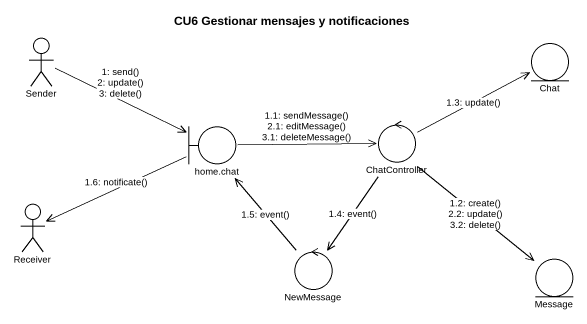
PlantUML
@startuml
title CU6 Gestionar mensajes y notificaciones
actor Sender
entity Chat
control ChatController
boundary "home.chat" as home_chat
actor Receiver
control NewMessage
entity Message
Sender -right-> home_chat : 1: send()\n2: update()\n3: delete()
home_chat -right-> ChatController : 1.1: sendMessage()\n2.1: editMessage()\n3.1: deleteMessage()
ChatController --> Message : 1.2: create()\n2.2: update()\n3.2: delete()
ChatController -right-> Chat : 1.3: update()
ChatController --> NewMessage : 1.4: event()
NewMessage -up-> home_chat : 1.5: event()
home_chat -left-> Receiver : 1.6: notificate()
@enduml
